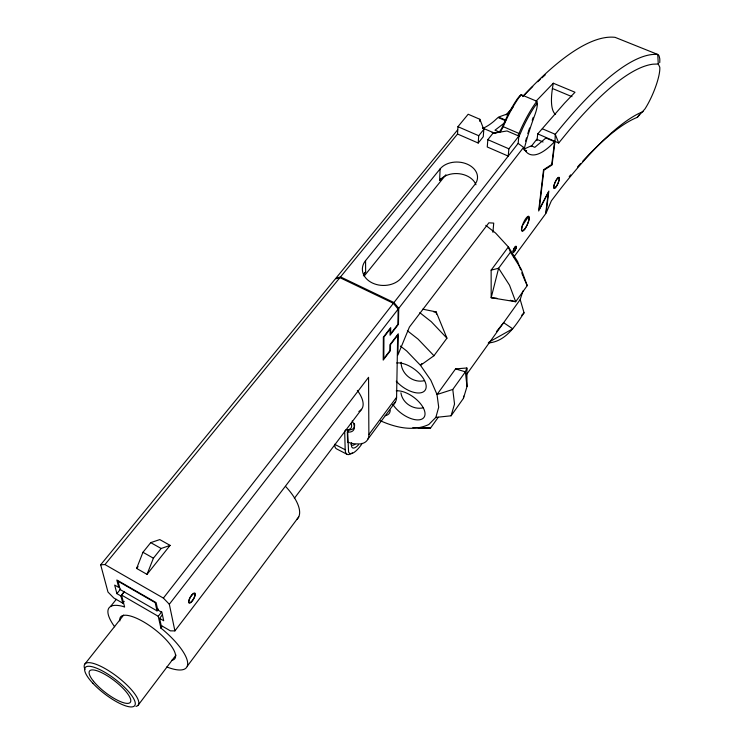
<?xml version="1.0" encoding="UTF-8"?>
<svg xmlns="http://www.w3.org/2000/svg" width="744" height="744" viewBox="0 0 744 744"><rect width="100%" height="100%" fill="white"/><g stroke="black" fill="none" stroke-linecap="round" stroke-linejoin="round"><path stroke-width="1.12" d="M392.469 405.22A34.456 17.093 37.3 0 0 396.589 397.25L397.687 335.228L390.507 344.621L390.433 350.629L383.216 360.087L383.365 337.144L390.712 327.62L390.637 333.796L397.882 324.375L398.152 309.123L393.381 303.292L339.906 277.651L335.302 278.944L100.672 564.798L107.982 592.057L113.767 597.962L122.769 603.189L124.211 601.366M518.866 136.068L508.887 148.809L508.217 156.101L487.264 146.977L487.832 139.667L492.891 133.334L506.999 130.953L518.866 136.068L518.149 143.378L523.562 147.377L398.738 308.369L398.449 324.3L390.051 335.228L390.116 329.062L383.951 337.069L383.802 358.664L389.865 350.722L389.94 344.704L398.273 333.796L397.891 355.009L409.405 327.062L488.873 222.819L493.718 223.107L492.919 232.314M475.955 184.763A19.911 14.638 3.2 0 0 459.327 173.752A19.911 14.638 3.2 0 0 439.602 180.401L440.123 168.888A20.079 14.666 3.2 0 1 467.437 164.247A20.079 14.666 3.2 0 1 474.942 184.382L401.583 277.661A21.12 16.21 0.4 0 1 372.465 283.036A21.12 16.21 0.4 0 1 365.564 260.623L440.123 168.888M457.532 134.022L457.941 126.694L468.171 114.241L479.843 119.273L483.814 129.41L483.265 136.729L478.215 143.034L457.532 134.022L340.51 276.917L335.897 278.209L457.709 129.8M478.215 143.034L478.727 135.715L483.814 129.41M479.694 121.365L479.843 119.273M536.982 140.653L537.735 133.874L564.538 103.165L575 92.247L553.294 83.216L536.015 101.212M380.324 420.723C395.287 427.456 413.273 431.846 428.814 424.499L435.854 417.403L451.078 415.794L463.438 398.356L463.689 396.106M466.59 370.242L466.841 367.992L455.57 368.894L437.026 394.525L438.7 407.201L435.854 417.403M524.064 149.06L531.318 145.833L534.806 147.34L545.919 137.993L554.568 141.704L551.75 164.471L543.539 169.753L538.656 210.98L548.263 192.705L545.659 213.751L513.481 257.517M555.591 114.474A72.094 19.558 -67.5 0 1 552.411 88.49L553.294 83.216M451.078 415.794L454.528 404.057L452.78 389.438L465.4 371.842L466.841 367.992L467 386.517L463.438 398.356M466.786 374.186L520.196 299.553L522.986 290.96M136.617 568.435L142.96 552.281L150.734 542.636L159.774 539.586L170.097 545.38L147.024 574.368L136.617 568.435L138.068 566.63M147.024 574.368L153.404 558.186L161.15 548.495L170.097 545.38M582.803 161.132A373.256 81.924 -63.8 0 1 637.329 117.338L644.927 108.977A29.044 6.659 -67 0 0 659.779 67.193L658.254 64.012L657.77 54.461L615.093 37.349A394.348 101.156 -63.9 0 0 522.753 96.581M520.196 299.553L524.055 312.824C515.332 325.956 505.66 341.636 488.259 342.975M418.184 428.107L430.525 428.07L438.263 417.245M520.623 269.719L517.647 261.544L508.366 246.934L510.468 252.197L521.228 269.123L527.226 285.64L515.676 301.738L491.189 297.73L491.142 270.146L508.366 246.934L495.644 233.105L485.795 225.348M400.384 346.044L406.698 350.991L420.49 365.351L433.957 355.734L446.939 338.176L436.179 311.913L422.787 309.178M510.468 252.197L498.61 268.24L491.189 297.73L496.89 298.27M367.889 439.155L395.492 401.918M349.438 429.279L347.355 432.041L347.597 442.252L354.228 443.87L360.282 443.945A35.089 16.563 37.4 0 0 368.875 434.58L396.589 397.25M421.848 363.518L420.49 365.351L430.841 380.231L437.026 394.525L452.78 389.438M187.237 666.252L298.753 516.857M138.179 705.154L175.993 655.073M294.354 498.331L361.584 409.302M162.443 614.711L159.607 618.376L161.188 625.509L170.385 630.856L174.905 630.893L368.559 377.32L368.875 434.58M531.067 146.633L536.75 139.286L543.055 141.992M166.805 666.959A48.881 15.689 37.6 0 0 187.637 662.597A48.881 15.689 37.6 0 0 163.029 629.805L160.89 628.141L162.304 626.299M174.905 630.893L169.325 604.249L398.152 309.123M160.89 628.141L158.24 616.292L161.727 611.791M100.672 564.798L104.96 564.557L163.382 598.092L393.381 303.292M398.738 308.369L393.967 302.538L518.149 143.378M157.03 610.871L155.189 602.621L118.008 581.194L120.137 589.546L157.03 610.871L158.435 609.066M84.658 664.318L123.616 615.13M110.512 606.555L116.306 599.32M114.65 626.774A48.881 15.689 37.6 0 1 122.741 606.379L124.611 607.058L121.542 595.042L124.369 591.508M122.769 603.189L120.919 595.972L124.546 591.443M120.919 595.972L116.892 593.638L120.528 589.109M364.225 273.708L365.648 271.941L365.564 260.623M439.602 180.401L441.043 178.616M364.3 275.922L445.916 174.766M496.453 331.582L503.632 322.682L512.728 328.811L489.087 342.035M104.96 564.557L339.906 277.651M537.735 133.874L558.697 142.997L569.365 129.986A389.521 88.638 -64 0 1 652.953 64.189L658.254 64.012M506.199 114.929L513.044 107.099M521.702 315.242L524.055 312.824M554.568 141.704L550.569 145.657A113.925 31.564 -67.6 0 1 524.315 149.153L523.562 147.377M504.86 122.648L494.983 130.181L498.396 131.651L495.048 133.343M643.132 111.544L638.278 113.739A381.802 83.021 -63.8 0 0 560.948 188.306L551.378 200.806L546.087 213.165L548.83 191.078L539.223 209.352L543.864 170.237L552.067 164.945L555.005 141.276L555.256 134.292A397.873 91.586 -64 0 1 657.77 54.461L659.091 55.874L659.751 58.655A37.656 8.723 -67 0 1 659.714 62.691M526.073 150.976L526.557 150.855L523.906 149.702M491.142 270.146L498.61 268.24L509.528 285.212L515.676 301.738L510.31 300.288M423.466 407.759C413.506 410.26 402.318 403.062 400.923 392.795M424.573 380.621C413.153 383.541 401.007 373.981 401.09 362.207M433.901 312.006L436.179 311.913L436.449 314.135M430.525 428.07L412.874 427.549M345.793 429.8L348.08 429.8A14.861 7.012 37.4 0 0 351.168 423.364M347.355 432.041L350.024 432.05A18.07 8.528 37.4 0 0 352.21 420.964M455.57 368.894L465.4 371.842L467 386.517M552.411 88.49L571.987 96.664M499.959 132.162A12.546 3.794 -66.8 0 0 503.223 126.657A53.782 15.633 -66.7 0 1 521.079 94.637L536.842 101.277A17.698 5.106 -66.9 0 1 536.824 104.774M542.357 128.786L555.256 134.292L558.697 142.997M505.92 120.258L498.508 117.078L507.464 113.897A394.348 101.156 -63.9 0 1 512.551 107.973M505.464 120.668L498.052 117.487L493.867 121.3A112.474 35.331 -68 0 1 482.996 128.256M503.223 126.657L519.005 133.446A53.959 15.159 -66.6 0 1 536.842 101.277M482.438 127.949L494.909 133.334M457.941 126.694L478.727 135.715M487.832 139.667L508.887 148.809M340.51 276.917L393.967 302.538M352.349 452.845A25.873 7.793 -62.9 0 1 345.179 449.748L334.595 444.27A25.808 7.952 -62.9 0 0 336.707 448.958L347.216 454.407M150.734 542.636L161.15 548.495M142.96 552.281L153.404 558.186M121.542 595.042L158.24 616.292M159.607 618.376L163.717 620.756L161.876 612.349L157.728 609.95L156.101 602.603L116.827 579.985L118.733 587.434L114.669 585.082L116.892 593.638M407.414 330.764L418.1 339.152L433.957 355.734M419.793 312.675L431.26 321.678L446.939 338.176M163.382 598.092L169.325 604.249M523.292 276.833L527.226 285.64M521.739 272.788L522.855 275.847M344.677 430.906L345.179 449.748M390.228 410.139A19.93 9.765 37 0 1 385.159 415.663M396.236 390.842A20.311 10.137 36.4 0 1 421.299 404.717A20.311 10.137 36.4 0 1 417.756 419.914A20.311 10.137 36.4 0 1 393.009 404.662M396.729 362.96A20.776 10.611 36.7 0 1 421.42 375.804A20.776 10.611 36.7 0 1 420.964 392.758A20.776 10.611 36.7 0 1 396.236 381.17M84.928 669.535A33.675 9.774 37.6 0 1 114.623 674.724A33.675 9.774 37.6 0 1 135.975 706.4M357.334 390.414A29.388 14.201 37.7 0 1 358.841 411.469M363.398 275.773A20.934 16.163 0.4 0 1 365.648 271.941M639.263 114.678A37.656 8.723 -67 0 1 637.329 117.338M569.225 176.579A373.256 81.924 -63.8 0 1 570.685 174.859M577.465 167.047A373.256 81.924 -63.8 0 1 580.534 163.624M523.069 96.246A385.466 99.668 -63.9 0 1 532.741 86.471M537.707 81.738A385.466 99.668 -63.9 0 1 540.246 79.385M541.93 77.86A385.466 99.668 -63.9 0 1 545.24 74.912M119.868 620.896A34.215 10.983 37.6 0 1 153.878 628.745A34.215 10.983 37.6 0 1 171.687 660.337M285.557 486.409A45.691 19.102 37.7 0 1 296.996 519.293M358.45 444.856A17.614 5.282 -62.9 0 1 351.466 442.838M354.99 444.27A15.522 4.678 -62.9 0 1 351.056 444.196M362.012 443.331A3.06 0.911 -62.8 0 1 360.887 445.358A23.789 7.142 -62.9 0 1 348.573 451.989L347.578 429.8A17 8.035 37.4 0 0 354.349 423.401M525.627 141.146A102.374 27.528 -66.9 0 1 526.538 137.919M527.831 133.557A102.374 27.528 -66.9 0 1 529.589 128.014M532.202 120.296A102.374 27.528 -66.9 0 1 533.243 117.375M521.079 94.637A17.642 5.273 -66.9 0 1 521.163 95.39M492.128 132.367A38.688 11.811 -66.2 0 1 493.151 132.795M519.005 133.446A12.592 3.683 -66.7 0 1 518.233 134.98M524.399 148.186A103.323 27.733 -66.9 0 1 534.862 114.892L535.317 113.618A16.694 4.808 -66.8 0 0 537.326 103.146L535.057 106.011A52.991 14.861 -66.6 0 0 522.409 128.814L520.112 134.041A13.615 3.971 -66.7 0 1 518.391 137.287M499.057 132.46A13.569 4.111 -66.8 0 0 502.581 126.499L504.86 121.3A52.796 15.382 -66.7 0 1 517.526 98.599L519.814 95.762A16.628 4.976 -66.9 0 1 519.851 96.553M529.04 217.685L529.012 218.838A7.7 2.046 -65.7 0 1 523.897 229.905A7.7 2.046 -65.7 0 1 522.511 225.423L528.398 216.681L529.04 217.685M559.163 178.513L559.125 179.388A5.645 1.46 -66.1 0 1 556.019 186.735A5.645 1.46 -66.1 0 1 553.917 186.381A5.645 1.46 -66.1 0 1 557.024 179.044L557.674 178.262A5.645 1.46 -66.1 0 1 559.163 178.513M513.388 250.57L513.295 251.119A2.874 0.763 -65.4 0 0 514.467 251.128A2.874 0.763 -65.4 0 0 516.038 247.399A2.874 0.763 -65.4 0 0 514.857 247.389L514.495 247.938A2.874 0.763 -65.4 0 0 513.388 250.57M515.936 248.477L515.629 249.268A3.357 0.893 -65.4 0 1 513.369 252.337A3.357 0.893 -65.4 0 1 513.695 249.249L514.058 248.459A3.357 0.893 -65.4 0 1 515.955 246.19A3.357 0.893 -65.4 0 1 515.936 248.477M557.47 184.586L556.735 185.916A6.119 1.581 -66.1 0 1 553.703 186.679A6.119 1.581 -66.1 0 1 557.777 177.881L558.4 177.379A6.119 1.581 -66.1 0 1 557.47 184.586M192.287 594.716L191.496 595.637A5.199 1.73 -59.8 0 0 188.967 601.952A5.199 1.73 -59.8 0 0 192.389 600.52A5.199 1.73 -59.8 0 0 194.919 594.205L194.705 593.712A5.199 1.73 -59.8 0 0 192.287 594.716M191.552 601.859A5.84 1.944 -59.8 0 0 195.049 593.163A5.84 1.944 -59.8 0 0 189.227 599.208A5.84 1.944 -59.8 0 0 191.552 601.859M93.577 681.318A25.715 7.431 37.6 0 0 129.335 703.061A25.715 7.431 37.6 0 0 106.894 675.543A25.715 7.431 37.6 0 0 93.577 681.318M92.833 683.262A31.201 9.012 37.6 0 0 134.683 705.647A31.201 9.012 37.6 0 0 102.374 670.902A31.201 9.012 37.6 0 0 92.833 683.262M524.771 229.152A8.175 2.176 -65.7 0 0 529.031 216.513A8.175 2.176 -65.7 0 0 522.344 225.488A8.175 2.176 -65.7 0 0 524.771 229.152"/></g></svg>
